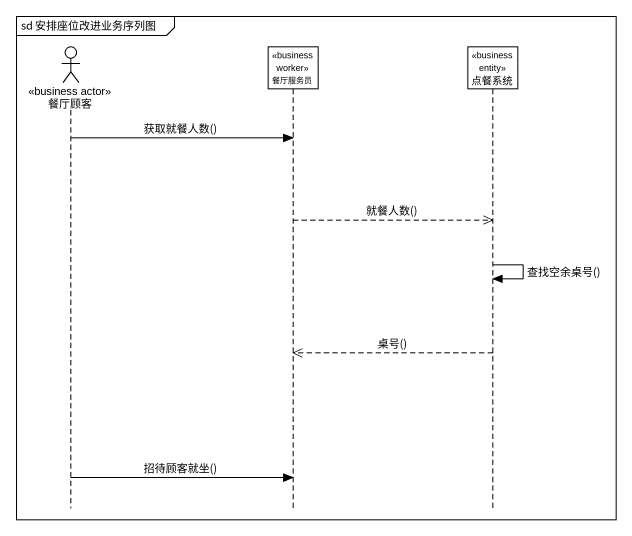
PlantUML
@startuml
mainframe sd 安排座位改进业务序列图
hide footbox
actor 餐厅顾客 <<business actor>>
participant 餐厅服务员 <<business worker>>
participant 点餐系统 <<business entity>>

餐厅顾客 -> 餐厅服务员 : 获取就餐人数()
餐厅服务员 -->> 点餐系统 : 就餐人数()
点餐系统 -> 点餐系统 : 查找空余桌号()
点餐系统 -->> 餐厅服务员 : 桌号()
餐厅顾客 -> 餐厅服务员 : 招待顾客就坐()
@enduml
